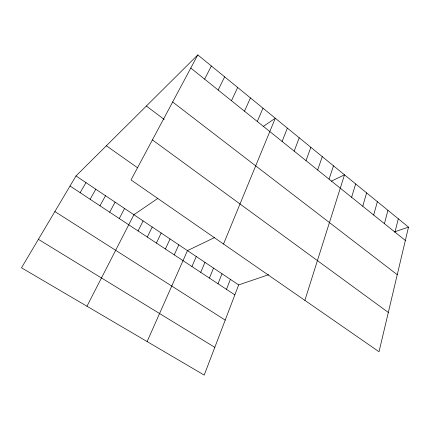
<?xml version="1.0" encoding="UTF-8"?>
<svg xmlns="http://www.w3.org/2000/svg" width="430" height="430" viewBox="0 0 430 430"><rect width="100%" height="100%" fill="white"/><g stroke="black" fill="none" stroke-linecap="round" stroke-linejoin="round"><path stroke-width="0.64" d="M408.5 227.121L379.029 351.74L131.026 179.928L197.811 54.9L408.5 227.121L394.385 231.921M394.982 232.146L398.304 218.784M384.436 223.67L387.925 210.302M373.697 215.038L377.363 201.665M362.764 206.25L366.607 192.876M351.627 197.3L355.658 183.927M304.875 300.371L344.511 174.811L331.267 181.207M329.074 179.176L333.492 165.808M317.657 170L322.274 156.638M306.031 160.653L310.847 147.302M294.185 151.134L299.215 137.793M268.734 274.679L238.65 284.918L204.212 375.1L21.5 267.804L76.002 175.945L197.811 54.9M226.476 289.358L230.383 279.376M282.112 141.432L287.364 128.108M218.005 283.762L222.014 273.77M209.421 278.092L213.538 268.094M223.53 244.014L275.291 118.239L263.133 126.538M200.735 272.351L204.959 262.343M257.28 121.47L262.993 108.183M191.936 266.541L196.268 256.522M147.125 341.57L187.469 250.625L214.473 237.591M244.498 111.198L250.453 97.932M174.257 254.861L178.815 244.831M165.383 249.002L170.06 238.962M231.469 100.727L237.672 87.489M156.396 243.063L161.185 233.017M147.291 237.048L152.204 226.997M218.177 90.042L224.643 76.841M138.073 230.958L143.104 220.902M204.621 79.147L211.361 65.978M86.962 306.246L133.891 214.731L157.869 198.364M119.271 218.537L124.555 208.475M109.682 212.2L115.1 202.138M99.964 205.782L105.517 195.72M90.123 199.278L95.809 189.216M80.147 192.688L85.973 182.626M38.388 239.338L214.812 347.349M54.868 211.565L225.212 320.108M70.031 186.007L234.839 294.883M76.002 175.945L238.65 284.918M106.35 145.786L137.616 167.813M152.403 139.906L388.317 312.459M146.367 106.022L164.206 119.443M172.656 101.991L397.245 274.716M190.796 68.037L405.339 240.472"/></g></svg>
